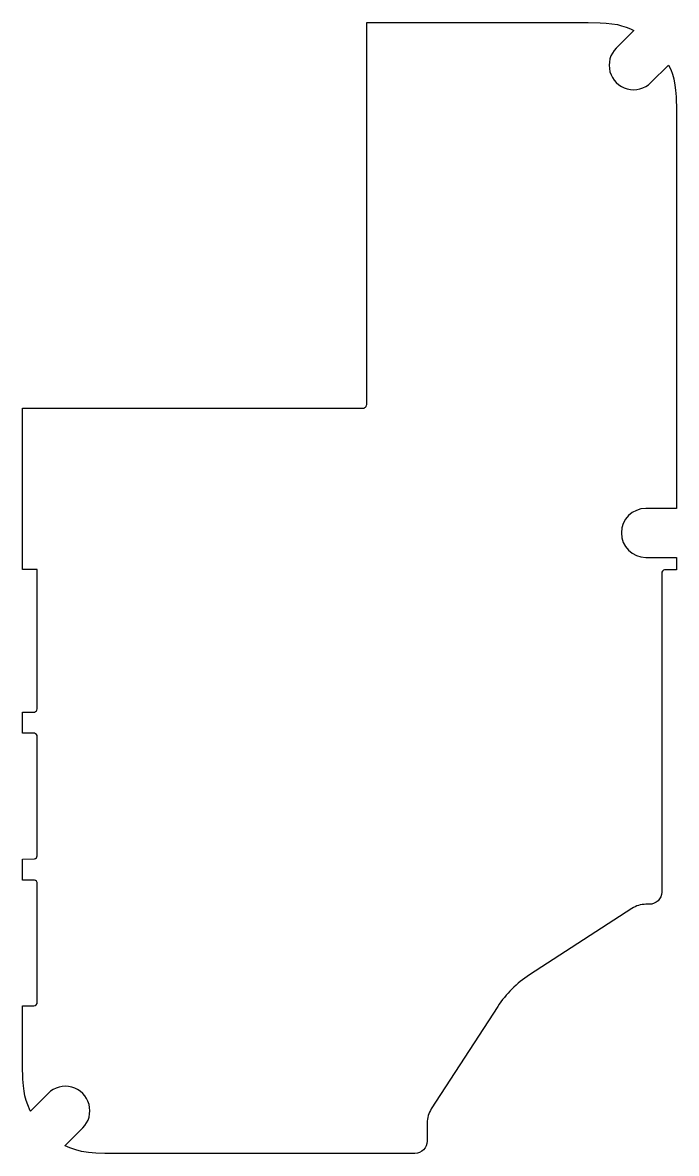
# Model space of a CAD drawing. Header units: millimetres. Extents: x 1.3 to 54.7, y 1.3 to 93.7.
import ezdxf

# ---------------------------------------------------------------- set-up
doc = ezdxf.new("R2010")
doc.units = ezdxf.units.MM

msp = doc.modelspace()

# ---------------------------------------------------------------- linework, layer by layer
msp.add_lwpolyline([(1.31, 8.501), (1.31, 13.355), (2.215, 13.356), (2.326, 13.382), (2.425, 13.452), (2.486, 13.547), (2.51, 13.658), (2.509, 23.358), (2.486, 23.453), (2.435, 23.537), (2.366, 23.597), (2.275, 23.635), (2.2, 23.645), (1.31, 23.645), (1.31, 25.355), (2.268, 25.363), (2.359, 25.399), (2.43, 25.457), (2.483, 25.54), (2.508, 25.627), (2.51, 35.35), (2.489, 35.446), (2.44, 35.531), (2.366, 35.597), (2.275, 35.635), (2.2, 35.645), (1.31, 35.645), (1.31, 37.355), (2.268, 37.363), (2.359, 37.399), (2.43, 37.457), (2.48, 37.533), (2.508, 37.627), (2.51, 47.342), (2.51, 49), (1.31, 49), (1.31, 62.19), (29.1, 62.19), (29.19, 62.203), (29.259, 62.234), (29.319, 62.281), (29.366, 62.341), (29.401, 62.425), (29.41, 62.5), (29.41, 93.69), (47.5, 93.69), (48.468, 93.679), (48.945, 93.652), (49.421, 93.601), (49.872, 93.524), (50.222, 93.44), (50.582, 93.329), (50.952, 93.186), (51.228, 93.056), (49.786, 91.614, 1), (52.614, 88.786), (54.056, 90.227), (54.225, 89.858), (54.362, 89.482), (54.47, 89.106), (54.575, 88.593), (54.631, 88.177), (54.672, 87.622), (54.69, 86.499), (54.69, 54), (52.2, 54, 1), (52.2, 50), (54.69, 50), (54.69, 48.992), (53.8, 48.992), (53.725, 48.983), (53.634, 48.944), (53.56, 48.879), (53.511, 48.794), (53.49, 48.697), (53.49, 22.803), (53.49, 22.661, -0.414), (52.49, 21.661), (52.2, 21.661, 0.145279), (51.045, 21.319), (42.696, 15.897, 0.105283), (40.103, 13.304), (34.681, 4.955, 0.145279), (34.339, 3.8), (34.339, 2.311, -0.414), (33.339, 1.311), (8.013, 1.311), (7.293, 1.332), (6.698, 1.383), (6.128, 1.476), (5.659, 1.594), (5.172, 1.762), (4.797, 1.928), (4.771, 1.942), (6.214, 3.386, 1), (3.386, 6.214), (1.942, 4.77), (1.932, 4.789), (1.726, 5.266), (1.599, 5.643), (1.5, 6.019), (1.425, 6.407), (1.369, 6.823), (1.328, 7.378)], format="xyb", close=True)

doc.saveas('drawing.dxf')
